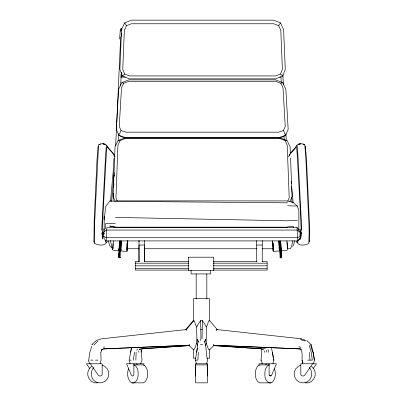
<?xml version="1.0" encoding="UTF-8"?>
<svg xmlns="http://www.w3.org/2000/svg" width="403" height="403" viewBox="0 0 403 403"><rect width="100%" height="100%" fill="white"/><g stroke="black" fill="none" stroke-linecap="round" stroke-linejoin="round"><path stroke-width="0.6" d="M104.165 229.262L104.165 216.653L104.165 219.962M105.677 228.894L105.677 223.489L106.981 223.746L115.424 223.327M188.644 270.081L135.262 270.081L135.262 261.542L139.03 261.542M138.995 261.688L138.995 245.044L144.617 245.044L144.617 261.688M138.995 241.755L138.995 240.536M200.377 340.485L200.941 338.802L200.659 320.566L202.341 320.566L204.865 324.214L206.271 327.019L206.271 343.291L205.334 345.351M202.059 338.802L202.341 320.566M293.238 227.614L293.238 226.39L287.606 226.768M119.575 248.263L119.071 255.472L119.147 250.258L119.575 248.263L119.52 255.809L120.542 240.828M101.682 230.315L105.601 155.079L106.286 146.329L106.684 145.322C108.654 149.125 112.709 151.447 114.12 155.573M135.851 360.126L136.133 352.267M127.756 240.989L126.965 251.301L127.842 240.888M120.673 36.95L116.714 123.237M118.517 133.801L118.155 141.126M116.658 124.492L115.631 145.805M120.648 85.834L121.293 72.182M121.076 77.341L121.238 73.608M103.571 237.271L103.858 231.977L106.513 230.048L297.374 230.042L299.772 231.977L299.832 233.181M113.097 200.684L113.434 193.158M113.691 187.511L113.858 183.743M114.2 176.217L114.256 174.978M120.935 31.389L121.182 28.291L121.368 28.714M113.384 240.772L112.921 247.855M280.12 257.164L280.166 257.849L280.881 257.174M281.229 255.693L281.359 253.427M300.426 237.09L300.814 232.309L301.056 232.863L300.245 233.649M112.911 249.13L113.052 247.104M102.599 239.095L103.319 228.828M104.05 239.196L104.186 237.266M104.407 234.062L104.478 233.03M104.589 231.473L104.765 228.934M119.631 39.071L120.351 28.809M121.258 36.628L121.51 33.006M112.825 247.195L113.077 243.553M112.764 248.097L112.628 250.056L112.875 248.505M118.966 248.465L118.799 250.827L113.314 250.429M119.671 240.803L118.845 250.162M119.646 247.276L120.069 241.211L119.751 241.568L118.623 257.749L118.905 257.875M119.374 257.905L120.552 241.039M119.399 257.174L120.114 257.849L121.323 241.452M121.268 243.301L120.95 250.308M121.348 242.173L121.429 241.049M121.031 249.155L120.905 250.973L126.386 251.356M121.6 241.014L121.348 244.616L121.298 243.739M126.527 249.392L126.97 243.034M127.152 247.518L127.348 244.671M127.55 241.815L127.63 240.656M198.412 352.267L197.853 360.126L195.329 360.126L197.294 348.343M114.23 172.499L111.5 201.565M110.472 201.525L113.475 168.474L113.968 158.288M140.899 363.773L140.899 362.65L142.022 360.126L141.181 352.267L141.463 349.466M301.787 232.803L301.373 235.669L300.366 238.606M121.389 242.127L121.51 240.954M262.101 363.773L262.101 362.65L260.978 360.126L261.819 352.267L261.537 349.466M196.729 352.267L197.853 342.449L198.694 341.049M305.278 147.483L305.414 146.244L306.497 159.694L309.333 220.834L309.575 242.001L309.328 240.551M104.508 216.91L105.677 206.538L109.797 200.951L115.424 201.314L287.606 202.83M127.126 249.638L127.247 248.57M88.715 360.126L89.839 352.267L91.708 346.424M133.328 360.126L134.446 352.267M204.92 342.449L205.429 339.084L204.981 341.326M131.539 347.779L129.116 360.126L129.957 362.65L129.957 363.773M101.062 352.267L101.344 350.867L102.186 349.466L103.868 348.902L189.435 345.255L189.435 344.132M103.868 348.061L104.15 346.661M138.375 352.267L138.657 350.867M300.683 234.36L301.162 229.665L300.698 218.194L297.268 155.477L296.648 147.634L296.26 146.722C294.15 150.566 289.888 152.792 288.357 156.989M106.684 145.322L105.092 144.264L102.725 143.745L100.412 143.997L98.68 144.969L98.523 145.921L94.559 224.395L94.342 232.415L94.695 243.427C97.949 245.286 104.276 246.404 106.422 242.535M94.025 241.543L93.919 242.001L94.166 220.834L97.002 159.694L98.08 146.244M130.522 352.267L131.64 347.593M292.971 240.662L291.495 246.666L290.351 248.762L287.843 248.762M294.664 240.828L293.757 244.49L292.588 246.475M300.9 234.133L301.217 232.984M118.668 257.059L119.056 255.693L118.925 253.427M94.695 243.427L94.836 242.954M271.461 347.779L273.884 360.126L273.043 362.65L273.043 363.773M120.114 257.849L120.165 257.164M282.669 76.076L285.274 69.376L283.611 29.55L280.518 22.9L273.637 20.15L131.514 20.15L124.628 22.9L121.54 29.55L119.872 69.376L122.477 76.076L129.348 78.847L275.798 78.847L282.669 76.076L280.528 74.006L275.677 75.93L129.469 75.93L124.618 74.006L122.764 69.361L124.341 30.29L126.517 25.676L131.393 23.767L273.758 23.767L278.629 25.676L280.805 30.29L282.382 69.361L280.528 74.006M102.71 232.863L102.926 232.309L103.087 234.017M287.742 201.334L289.208 197.651L287.213 145.186L285.027 140.516L280.115 138.597L125.031 138.597L120.119 140.516L118.124 140.496L115.036 146.747L113.082 196.558L115.021 201.178M289.883 201.757L292.064 196.558L290.548 157.921M265.814 364.896L266.307 363.773M123.766 83.245L121.52 87.673L119.243 126.431L121.061 130.501L125.963 132.174L278.538 132.174L283.44 130.501L285.259 126.431L282.987 87.673L280.735 83.245L275.813 81.406L128.693 81.406L123.766 83.245L121.872 82.58L118.678 89.078L116.326 129.318L118.89 135.282L121.061 136.592L124.875 137.992M121.061 130.501L118.89 135.282L125.827 137.725L278.675 137.725L285.611 135.282L288.175 129.318L285.823 89.078L282.629 82.58L275.677 79.88L128.824 79.88L121.872 82.58M193.924 320.566L186.352 329.543L185.788 329.543L193.364 320.566L193.924 320.566L194.765 321.972L195.329 324.214L196.729 327.019C196.291 334.616 198.372 343.099 193.924 349.744L193.364 349.744L188.876 345.255L103.304 348.902M298.623 239.437L297.152 242.651L296.109 241.241M120.119 140.516L117.933 145.186L115.938 197.651L117.197 200.81M289.374 155.573L290.573 153.044L295.122 147.881L296.815 145.322L298.401 144.264L300.774 143.745L303.081 143.997L304.819 144.974L305.922 159.784L308.94 224.395L309.151 232.415L308.804 243.427C305.55 245.286 299.222 246.404 297.076 242.535M196.729 327.019L198.135 324.214L200.659 320.566M206.271 327.019L207.671 324.214L208.235 321.972L209.076 320.566L209.636 320.566L217.212 329.543L216.648 329.543L216.089 330.667M107.384 241.241L106.347 242.651L104.871 239.437M136.693 350.308L137.534 348.902M278.629 25.676L280.518 22.9M313.111 368.775L316.526 363.773L300.814 363.773L300.814 374.432L301.434 375.611L303.061 376.115L304.461 375.556L312.597 363.773M101.344 350.308L102.463 348.902M91.521 366.297L89.28 368.821A8.428 7.823 -90 0 0 89.28 378.921L91.521 381.45L94.609 382.85L97.974 382.85M299.374 229.977L296.981 227.534L106.86 227.544L106.14 240.908L297.792 240.913L299.802 238.772M93.768 345.255L97.974 341.049M93.909 367.561L92.645 368.821A10.513 10.201 -90 0 0 92.645 378.921C95.985 384.135 103.893 384.135 107.233 378.921A8.801 8.629 -90 0 0 107.233 368.821L104.709 366.297L102.135 365.128M213.565 344.132L213.565 345.255L300.537 348.902L300.814 349.466L301.379 349.466L299.696 348.902L214.124 345.255L209.636 349.744L209.076 349.744L208.235 348.62L206.271 343.291M269.113 363.773L269.113 374.432L269.562 375.611L270.609 376.115L271.637 375.274L276.408 363.773L259.013 363.773L259.013 365.622M122.477 76.076L124.618 74.006M106.08 240.808L105.571 241.226L105.022 239.916M98.68 144.969L100.412 143.997M300.865 365.128L298.291 366.297L295.767 368.821A8.801 8.629 -90 0 0 295.767 378.921C299.107 384.135 307.015 384.135 310.355 378.921A10.513 10.201 -90 0 0 310.355 368.821L309.091 367.561M281.38 257.875L281.662 257.749L280.528 241.568L280.216 241.211L280.639 247.276M118.124 140.496L125.061 137.927L280.085 137.927L287.027 140.496L290.11 146.747L290.377 153.573M279.627 137.992L283.44 136.592L285.611 135.282L283.44 130.501M280.735 83.245L282.629 82.58M120.996 30.134L122.079 29.812M298.401 144.264L300.693 143.77L298.497 144.239M297.354 220.391L287.606 220.804L115.424 217.413M286.966 250.429L281.485 250.827L281.319 248.465M273.894 251.356L279.38 250.973L278.68 241.014M188.997 345.557L140.34 348.902L139.216 349.466L140.899 349.466M141.463 348.902L189.496 345.598M285.027 140.516L287.027 140.496M287.606 205.767L297.354 206.049L298.865 210.683L298.865 229.755M121.076 77.064L125.484 77.064M279.727 77.064L280.987 77.064L281.294 82.701M115.424 200.86L287.606 200.921L293.238 202.467L297.354 206.049M115.424 227.166L109.797 226.043L115.424 227.166L287.606 227.166M256.62 245.044L262.247 245.044M127.182 248.747L139.106 248.747M144.753 248.747L257.089 248.757M262.111 248.762L272.781 248.762M144.682 261.542L188.644 261.542M213.137 261.542L257.099 261.542M262.121 261.542L267.149 261.542L267.149 270.081L213.137 270.081M135.262 263.174L188.644 263.174M213.137 263.174L267.149 263.174M135.262 265.814L188.644 265.814M213.137 265.814L267.149 265.814M135.262 268.448L188.644 268.448M213.137 268.448L267.149 268.448M200.659 329.543L202.341 329.543M92.363 344.696L91.803 344.696L96.292 340.485L101.621 338.802L186.352 329.543L186.911 330.667M200.377 344.696L202.623 344.696M313.72 363.773L313.72 362.65L314.562 360.126L313.161 352.267L311.197 344.696L310.637 344.696L312.597 352.267M188.876 345.255L189.435 345.255M213.565 345.255L214.124 345.255M101.621 349.466L102.186 349.466M263.784 349.466L262.101 349.466L261.537 348.902L213.504 345.598M195.888 358.161L193.364 358.161L193.364 349.371M207.112 358.161L209.636 358.161L209.636 349.371M90.68 360.126L92.927 360.126M95.451 360.126L97.974 360.126M129.68 360.126L131.081 360.126M260.978 360.126L261.537 360.126M273.884 360.126L273.602 360.126L273.43 358.917M307.549 360.126L312.32 360.126L311.197 352.267L309.232 345.255M133.776 364.896L143.428 364.896L145.387 366.297L146.793 368.821A8.942 5.365 -90 0 1 146.793 378.921L145.387 381.45L143.428 382.85L131.922 382.85M269.224 364.896L259.572 364.896L257.613 366.297L256.207 368.821A8.942 5.365 -90 0 0 256.207 378.921L257.613 381.45L259.572 382.85L271.078 382.85M305.026 382.85L308.391 382.85L311.479 381.45L313.72 378.921A8.428 7.823 -90 0 0 313.72 368.821L311.479 366.297M214.003 345.557L262.66 348.902L263.502 348.061L265.466 348.902M216.648 329.543L301.379 338.802M269.562 375.611L271.078 375.838M104.997 144.239L102.805 143.77L105.092 144.264M296.815 145.322L297.207 146.329L297.898 155.079L301.812 230.315M300.537 339.643L305.026 341.049M300.814 338.802L305.867 340.485M298.85 346.661L301.096 347.502M303.081 143.997L304.819 144.974M103.667 236.203L106.327 237.725L297.58 237.73L299.988 236.203L299.897 234.39M297.419 240.808L297.928 241.226M306.708 340.485L311.197 344.696M300.245 232.073L301.056 232.863M138.748 347.124L139.498 348.061M90.403 363.773L98.539 375.556L99.868 376.115L101.621 375.556L102.186 374.432L102.186 363.773L86.474 363.773L89.889 368.775M124.628 22.9L126.517 25.676M300.814 349.466C303.424 353.713 301.066 359.209 302.779 363.773M204.306 341.049C206.935 346.887 205.54 354 207.671 360.126L206.83 362.65L206.83 363.773M115.142 156.989C113.611 152.792 109.344 150.566 107.233 146.722L106.85 147.634L106.231 155.477L102.8 218.194L102.332 229.665L102.81 234.36M196.729 343.291L197.666 345.351M301.938 360.126L303.061 362.65M136.693 363.773L137.186 364.896M102.961 238.163L101.712 232.803M195.329 360.126L196.17 362.65L196.17 363.773M88.438 360.126L89.28 362.65L89.28 363.773M127.005 250.706L127.121 251.069M266.307 350.308L266.867 352.267M108.422 240.828L109.233 244.49L110.281 246.475L112.749 248.747L111.732 246.651L110.422 240.646M280.705 248.263L281.138 250.258L281.208 255.472L280.705 248.263L280.906 257.905M281.435 250.162L280.614 240.803M267.99 349.466L268.554 352.267M264.343 350.867L264.625 352.267M198.019 341.326L197.571 339.084L198.08 342.449M296.981 227.534L297.792 240.913M313.161 352.267L314.285 360.126M272.478 352.267L273.259 357.708M273.093 249.104L273.315 251.301L272.524 240.989M309.232 352.267L310.073 360.126M291.581 197.309L292.115 202.759M293.137 202.714L291.596 186.206M291.152 181.224L291.374 183.713M278.962 241.452L280.166 257.849M279.727 241.039L280.931 257.88M287.117 242.339L287.46 247.195M287.515 248.097L287.651 250.041M287.359 247.855L286.901 240.772M287.233 247.104L287.329 248.49M279.737 240.828L280.76 255.809M279.128 247.371L279.208 248.56M273.31 243.034L273.758 249.392M272.816 242.969L273.012 245.81M273.244 249.099L273.158 251.069L272.443 240.888M286.266 140.158L285.918 133.887M283.999 136.269L284.206 139.912M283.41 84.65L282.871 74.736M100.78 352.267L101.062 360.126L100.221 362.65L100.221 363.773M300.396 229.211L300.754 239.493M298.945 229.262L299.036 231.811M299.238 237.609L299.303 239.543M299.132 348.061L299.132 348.902M262.247 240.536L262.247 261.839M256.62 240.536L256.62 261.839M210.683 270.257L210.683 273.949L191.067 273.949L191.067 270.257M209.636 321.126L209.636 298.683L193.364 298.683L193.364 321.126M207.671 376.115L207.671 363.773L195.329 363.773L195.329 376.115M206.83 273.944L206.83 299.071M196.17 273.944L196.17 299.071M144.617 240.536L144.617 245.21M144.617 246.777L144.617 258.494M144.617 258.968L144.617 261.839M143.987 365.622L143.987 363.773L126.592 363.773L131.363 375.274L132.345 376.115L133.464 375.556L133.887 374.432L133.887 363.773M141.181 350.308L141.181 352.267M138.995 241.13L138.995 252.968M138.995 253.537L138.995 261.839M269.113 364.896A9.224 5.289 -90 0 0 267.149 366.297L265.466 368.821A9.808 4.388 -90 0 0 265.466 378.921L267.149 381.45A9.224 5.289 -90 0 0 273.043 381.45L274.443 378.921A8.942 5.365 -90 0 0 274.443 368.821M133.887 364.896A9.224 5.289 -90 0 1 135.851 366.297L137.534 368.821A9.808 4.388 -90 0 1 137.534 378.921L135.851 381.45A9.224 5.289 -90 0 1 129.957 381.45L128.557 378.921A8.942 5.365 -90 0 1 128.557 368.821M188.397 257.19L188.397 270.433L213.781 270.433L213.781 257.19L188.397 257.19M207.394 364.896L195.606 364.896L195.606 382.85L207.394 382.85L207.394 364.896"/></g></svg>
